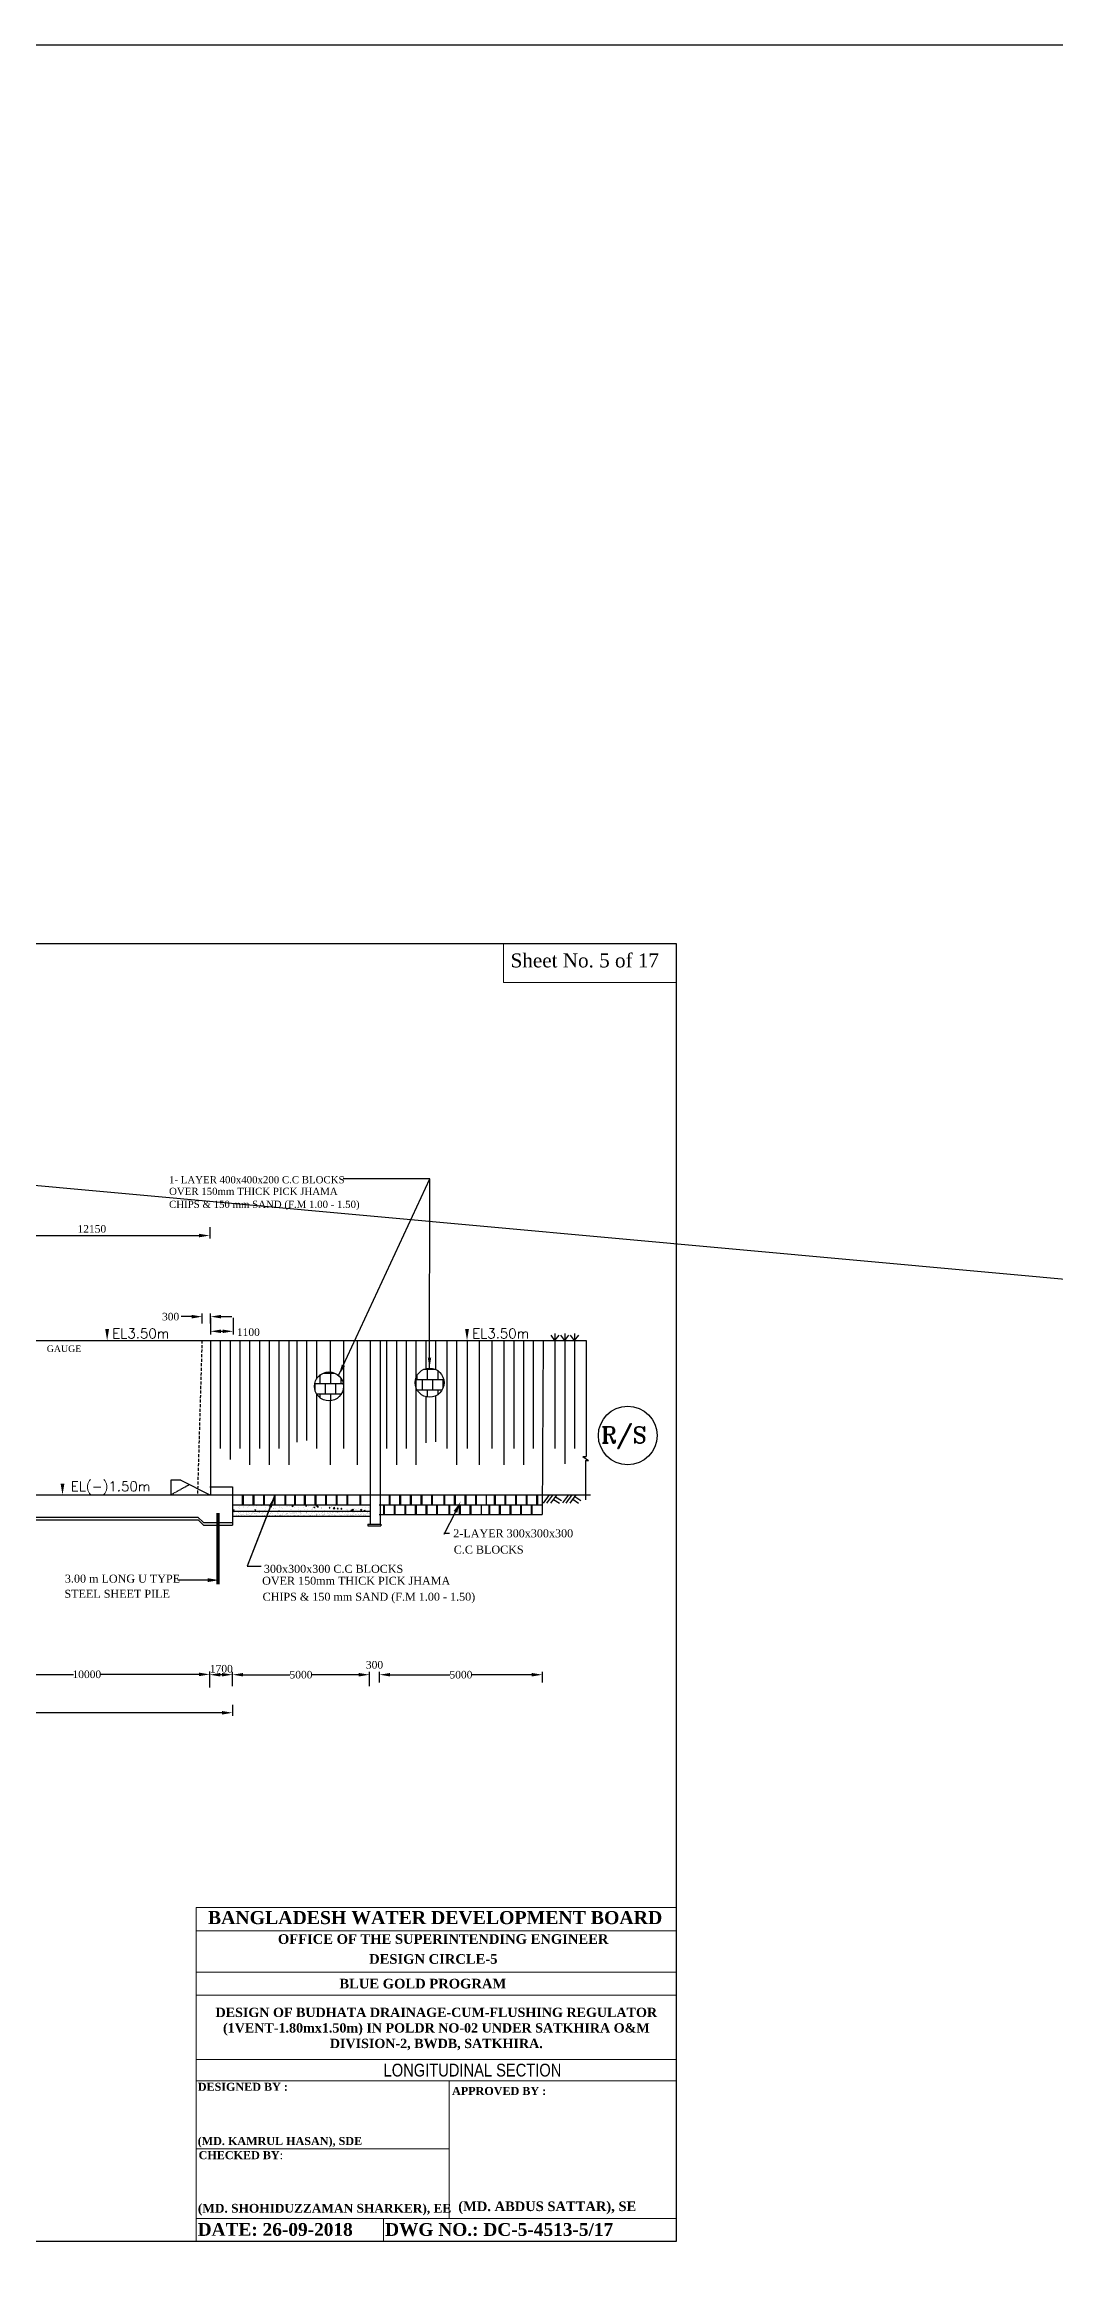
# Model space of a CAD drawing. Extents: x -298162 to 1078160, y -513173 to -216568.
# Drawn here: x 113927 to 147216, y -290263 to -216568 of the extents above; entities that cross this region are included whole.
import ezdxf

# ---------------------------------------------------------------- set-up
doc = ezdxf.new("R2010")
doc.units = 0
doc.header["$MEASUREMENT"] = 0
doc.linetypes.add('ACAD_ISO02W100', pattern=[15, 12, -3])
doc.linetypes.add('DASHED', pattern=[0.75, 0.5, -0.25])
doc.layers.get('0').update_dxf_attribs({"linetype": 'CONTINUOUS'})
doc.layers.get('DEFPOINTS').update_dxf_attribs({"linetype": 'CONTINUOUS'})
for name, color, linetype in [('BLOCK', 6, 'CONTINUOUS'), ('LINE', 7, 'CONTINUOUS'), ('SLOPECON', 12, 'CONTINUOUS'), ('SLOPEEARTH', 3, 'CONTINUOUS'), ('TEXT', 10, 'CONTINUOUS')]:
    doc.layers.add(name, color=color, linetype=linetype)
doc.layers.add('doted', color=172, linetype='ACAD_ISO02W100', lineweight=30)
doc.styles.add('ARIAL NARROW', font='ARIALN.TTF')
doc.styles.add('BIG', font='ROMANT.SHX')
doc.styles.get("Standard").update_dxf_attribs({"font": 'times.ttf', "height": 250})
doc.dimstyles.new('3', dxfattribs={"dimtxt": 225, "dimasz": 350, "dimexe": 100, "dimexo": 25, "dimgap": 9, "dimtad": 0, "dimdec": 0, "dimzin": 0, "dimdsep": 46, "dimtxsty": 'Standard', "dimcen": 0, "dimclrt": 256, "dimadec": 0, "dimazin": 0, "dimtfac": 1, "dimtdec": 0, "dimtofl": 0, "dimtmove": 2, "dimatfit": 3, "dimfxl": 1, "dimtolj": 1, "dimtzin": 0, "dimarcsym": 0})

# ---------------------------------------------------------------- blocks, each defined once
blk = doc.blocks.new('*D78')
at = {"layer": 'DEFPOINTS', "color": 0, "lineweight": -2}
for p in [(124635, -270324), (124968, -270324), (124968, -270324)]:
    blk.add_point(p, dxfattribs=at)
at = {"layer": 'LINE', "color": 0, "lineweight": -2}
for p, q in [((124285, -270324), (123935, -270324)), ((124635, -270299), (124635, -270224)), ((124968, -270299), (124968, -270224)), ((125318, -270324), (125668, -270324))]:
    blk.add_line(p, q, dxfattribs=at)
for points in [[(124285, -270266), (124285, -270382), (124635, -270324)], [(125318, -270266), (125318, -270382), (124968, -270324)]]:
    blk.add_solid(points, dxfattribs=at)
at = {"layer": 'LINE', "insert": (124802, -269999), "char_height": 250, "attachment_point": 5}
blk.add_mtext('\\A1;300', dxfattribs=at)
blk = doc.blocks.new('*D79')
at = {"layer": 'DEFPOINTS', "color": 0, "lineweight": -2}
for p in [(124635, -270324), (120121, -270722), (124635, -270722)]:
    blk.add_point(p, dxfattribs=at)
at = {"layer": 'LINE', "color": 0, "lineweight": -2}
for p, q in [((120121, -270697), (120121, -270224)), ((120471, -270324), (122015, -270324)), ((124285, -270324), (122741, -270324)), ((124635, -270697), (124635, -270224))]:
    blk.add_line(p, q, dxfattribs=at)
for points in [[(120471, -270266), (120471, -270382), (120121, -270324)], [(124285, -270266), (124285, -270382), (124635, -270324)]]:
    blk.add_solid(points, dxfattribs=at)
at = {"layer": 'LINE', "insert": (122378, -270324), "char_height": 250, "attachment_point": 5}
blk.add_mtext('\\A1;5000', dxfattribs=at)
blk = doc.blocks.new('*X15')
at = {"color": 0}
for p, q in [((19840, 640), (19840, 912)), ((19924, 960), (20274, 960)), ((20000, 960), (20000, 985)), ((20160, 640), (20160, 960)), ((20480, 640), (20480, 781)), ((19664, 640), (20535, 640)), ((19680, 403), (19680, 640)), ((19720, 320), (20479, 320)), ((19840, 190), (19840, 320)), ((20000, 320), (20000, 640)), ((20160, 111), (20160, 320)), ((20320, 320), (20320, 640))]:
    blk.add_line(p, q, dxfattribs=at)
blk = doc.blocks.new('*D80')
at = {"layer": 'DEFPOINTS', "color": 0, "lineweight": -2}
for p in [(111185, -255587), (119368, -255538), (119368, -255841)]:
    blk.add_point(p, dxfattribs=at)
at = {"layer": 'LINE', "color": 0, "lineweight": -2}
for p, q in [((111185, -255612), (111185, -255941)), ((119368, -255563), (119368, -255941)), ((111535, -255841), (119018, -255841))]:
    blk.add_line(p, q, dxfattribs=at)
for points in [[(111535, -255782), (111535, -255899), (111185, -255841)], [(119018, -255782), (119018, -255899), (119368, -255841)]]:
    blk.add_solid(points, dxfattribs=at)
at = {"layer": 'LINE', "insert": (115482, -255623), "char_height": 250, "attachment_point": 5}
blk.add_mtext('\\A1;12150', dxfattribs=at)
blk = doc.blocks.new('*D86')
at = {"layer": 'DEFPOINTS', "color": 0, "lineweight": -2}
for p in [(119393, -258515), (119124, -258769), (119393, -258769)]:
    blk.add_point(p, dxfattribs=at)
at = {"layer": 'LINE', "color": 0, "lineweight": -2}
for p, q in [((118774, -258515), (118424, -258515)), ((119124, -258744), (119124, -258415)), ((119393, -258744), (119393, -258415)), ((119743, -258515), (120093, -258515))]:
    blk.add_line(p, q, dxfattribs=at)
for points in [[(118774, -258457), (118774, -258574), (119124, -258515)], [(119743, -258457), (119743, -258574), (119393, -258515)]]:
    blk.add_solid(points, dxfattribs=at)
at = {"layer": 'LINE', "insert": (118079, -258516), "char_height": 250, "attachment_point": 5}
blk.add_mtext('\\A1;300', dxfattribs=at)
blk = doc.blocks.new('*D89')
at = {"layer": 'DEFPOINTS', "color": 0, "lineweight": -2}
for p in [(130336, -270324), (124968, -270609), (130336, -270609)]:
    blk.add_point(p, dxfattribs=at)
at = {"layer": 'LINE', "color": 0, "lineweight": -2}
for p, q in [((124968, -270584), (124968, -270224)), ((125318, -270324), (127289, -270324)), ((129986, -270324), (128015, -270324)), ((130336, -270584), (130336, -270224))]:
    blk.add_line(p, q, dxfattribs=at)
for points in [[(125318, -270266), (125318, -270382), (124968, -270324)], [(129986, -270266), (129986, -270382), (130336, -270324)]]:
    blk.add_solid(points, dxfattribs=at)
at = {"layer": 'LINE', "insert": (127652, -270324), "char_height": 250, "attachment_point": 5}
blk.add_mtext('\\A1;5000', dxfattribs=at)
blk = doc.blocks.new('*D91')
at = {"layer": 'DEFPOINTS', "color": 0, "lineweight": -2}
for p in [(119368, -270313), (111265, -270775), (119368, -270775)]:
    blk.add_point(p, dxfattribs=at)
at = {"layer": 'LINE', "color": 0, "lineweight": -2}
for p, q in [((111265, -270750), (111265, -270213)), ((111615, -270313), (114874, -270313)), ((119018, -270313), (115759, -270313)), ((119368, -270750), (119368, -270213))]:
    blk.add_line(p, q, dxfattribs=at)
for points in [[(111615, -270255), (111615, -270371), (111265, -270313)], [(119018, -270255), (119018, -270371), (119368, -270313)]]:
    blk.add_solid(points, dxfattribs=at)
at = {"layer": 'LINE', "insert": (115317, -270313), "char_height": 250, "attachment_point": 5}
blk.add_mtext('\\A1;10000', dxfattribs=at)
blk = doc.blocks.new('*D95')
at = {"layer": 'DEFPOINTS', "color": 0, "lineweight": -2}
for p in [(119393, -258526), (120145, -258526), (120145, -258999)]:
    blk.add_point(p, dxfattribs=at)
at = {"layer": 'LINE', "color": 0, "lineweight": -2}
for p, q in [((119393, -258551), (119393, -259099)), ((120145, -258551), (120145, -259099)), ((119743, -258999), (119795, -258999))]:
    blk.add_line(p, q, dxfattribs=at)
for points in [[(119743, -258941), (119743, -259057), (119393, -258999)], [(119795, -258941), (119795, -259057), (120145, -258999)]]:
    blk.add_solid(points, dxfattribs=at)
at = {"layer": 'LINE', "insert": (120643, -259027), "char_height": 250, "attachment_point": 5}
blk.add_mtext('\\A1;1100', dxfattribs=at)
blk = doc.blocks.new('*X12')
at = {"color": 0}
for p, q in [((19840, 640), (19840, 912)), ((19924, 960), (20274, 960)), ((20000, 960), (20000, 985)), ((20160, 640), (20160, 960)), ((20480, 640), (20480, 781)), ((19664, 640), (20535, 640)), ((19680, 403), (19680, 640)), ((19720, 320), (20479, 320)), ((19840, 190), (19840, 320)), ((20000, 320), (20000, 640)), ((20160, 111), (20160, 320)), ((20320, 320), (20320, 640))]:
    blk.add_line(p, q, dxfattribs=at)
blk = doc.blocks.new('A$C546D0F5F')
at = {"layer": 'LINE'}
for s, p in [('1- LAYER 400x400x200 C.C BLOCKS', (0, 0)), ('OVER 150mm THICK PICK JHAMA', (0, -275)), ('CHIPS & 150 mm SAND (F.M 1.00 - 1.50)', (0, -583))]:
    blk.add_text(s, height=170, dxfattribs=at).set_placement(p)
blk = doc.blocks.new('*D98')
at = {"layer": 'DEFPOINTS', "color": 0, "lineweight": -2}
for p in [(90225, -271299), (120121, -271292), (120121, -271579)]:
    blk.add_point(p, dxfattribs=at)
at = {"layer": 'LINE', "color": 0, "lineweight": -2}
for p, q in [((90225, -271324), (90225, -271679)), ((90575, -271579), (104716, -271579)), ((119771, -271579), (105629, -271579)), ((120121, -271317), (120121, -271679))]:
    blk.add_line(p, q, dxfattribs=at)
for points in [[(90575, -271521), (90575, -271638), (90225, -271579)], [(119771, -271521), (119771, -271638), (120121, -271579)]]:
    blk.add_solid(points, dxfattribs=at)
at = {"layer": 'LINE', "insert": (105173, -271579), "char_height": 250, "attachment_point": 5}
blk.add_mtext('\\A1;35850', dxfattribs=at)
blk = doc.blocks.new('*D225')
at = {"layer": 'DEFPOINTS', "color": 0, "lineweight": -2}
for p in [(119368, -270324), (119368, -270523), (120121, -270523)]:
    blk.add_point(p, dxfattribs=at)
at = {"layer": 'LINE', "color": 0, "lineweight": -2}
for p, q in [((119368, -270498), (119368, -270224)), ((119771, -270324), (119718, -270324)), ((120121, -270498), (120121, -270224))]:
    blk.add_line(p, q, dxfattribs=at)
for points in [[(119718, -270266), (119718, -270382), (119368, -270324)], [(119771, -270266), (119771, -270382), (120121, -270324)]]:
    blk.add_solid(points, dxfattribs=at)
at = {"layer": 'LINE', "insert": (119752, -270128), "char_height": 250, "attachment_point": 5}
blk.add_mtext('\\A1;1700', dxfattribs=at)

msp = doc.modelspace()

# ---------------------------------------------------------------- linework, layer by layer
at = {"color": 0}
for p, q in [((119392.783, -259302.549), (119392.783, -264394.558)), ((124661.508, -259302.549), (124661.508, -265362.283)), ((124984.083, -259302.549), (124984.083, -265362.283)), ((130360.333, -259302.549), (130335.588, -265037.208)), ((111265.08, -264394.558), (120120.713, -264394.558)), ((119368.038, -264125.745), (120120.713, -264125.745)), ((120120.713, -264125.745), (120120.713, -264394.558)), ((120120.713, -264394.558), (120120.713, -265389.164)), ((118979.815, -265127.284), (119161.052, -265308.52)), ((118989.502, -265217.614), (119161.052, -265389.164)), ((120125.583, -264919.258), (120167.458, -264875.615)), ((120125.583, -264919.258), (120173.398, -264926.673)), ((120137.66, -265044.075), (120137.66, -265044.075)), ((120144.939, -265080.867), (120144.939, -265080.867)), ((120145.558, -265092.333), (120145.558, -265092.333)), ((120149.551, -265054.972), (120149.551, -265054.972)), ((120153.512, -264971.353), (120153.512, -264971.353)), ((120173.397, -264926.686), (120167.457, -264875.627)), ((120180.56, -264879.193), (120180.56, -264879.193)), ((120190.776, -264981.709), (120190.776, -264981.709)), ((120233.188, -265080.796), (120233.188, -265080.796)), ((120240.749, -265031.841), (120240.749, -265031.841)), ((120266.768, -265076.375), (120266.768, -265076.375)), ((120318.548, -264972.144), (120318.548, -264972.144)), ((120318.643, -265063.169), (120318.643, -265063.169)), ((120319.218, -265069.47), (120319.218, -265069.47)), ((120331.6, -264987.452), (120331.6, -264987.452)), ((120333.992, -264795.167), (120333.992, -264795.167)), ((120336.202, -264788.669), (120336.202, -264788.669)), ((120343.491, -264998.348), (120343.491, -264998.348)), ((120345.848, -265080.501), (120345.848, -265080.501)), ((120359.068, -264830.43), (120359.068, -264830.43)), ((120367.855, -264932.183), (120370.926, -264928.523)), ((120371.598, -264932.183), (120370.925, -264928.538)), ((120391.685, -264981.344), (120391.685, -264981.344)), ((120399.619, -265049.78), (120399.619, -265049.78)), ((120406.848, -265057.933), (120406.848, -265057.933)), ((120409.623, -265029.687), (120409.623, -265029.687)), ((120440.428, -265053.512), (120440.428, -265053.512)), ((120468.581, -264777.448), (120468.581, -264777.448)), ((120492.796, -264965.867), (120492.796, -264965.867)), ((120492.878, -265046.607), (120492.878, -265046.607)), ((120494.095, -264825.374), (120494.095, -264825.374)), ((120496.86, -265090.176), (120496.86, -265090.176)), ((120509.841, -264728.579), (120509.841, -264728.579)), ((120519.551, -265062.804), (120519.551, -265062.804)), ((120537.432, -264941.725), (120537.432, -264941.725)), ((120546.757, -265080.136), (120546.757, -265080.136)), ((120574.658, -265030.479), (120574.658, -265030.479)), ((120580.507, -265035.07), (120580.507, -265035.07)), ((120592.593, -264980.979), (120592.593, -264980.979)), ((120593.559, -264993.156), (120593.559, -264993.156)), ((120614.088, -265030.649), (120614.088, -265030.649)), ((120623.199, -264800.795), (120623.199, -264800.795)), ((120635.105, -264792.576), (120635.105, -264792.576)), ((120657.772, -265051.997), (120657.772, -265051.997)), ((120661.67, -264963.712), (120661.67, -264963.712)), ((120665.734, -265088.022), (120665.734, -265088.022)), ((120666.538, -265023.744), (120666.538, -265023.744)), ((120669.664, -265062.893), (120669.664, -265062.893)), ((120672.196, -264750.642), (120672.196, -264750.642)), ((120720.46, -265062.439), (120720.46, -265062.439)), ((120747.666, -265079.771), (120747.666, -265079.771)), ((120748.906, -265024.201), (120748.906, -265024.201)), ((120754.167, -265012.208), (120754.167, -265012.208)), ((120787.499, -264936.533), (120787.499, -264936.533)), ((120787.748, -265007.787), (120787.748, -265007.787)), ((120793.502, -264980.614), (120793.502, -264980.614)), ((120796.838, -264740.705), (120796.838, -264740.705)), ((120807.631, -264771.555), (120807.631, -264771.555)), ((120826.705, -264964.504), (120826.705, -264964.504)), ((120830.769, -265088.813), (120830.769, -265088.813)), ((120840.197, -265000.882), (120840.197, -265000.882)), ((120851.713, -264995.374), (120851.713, -264995.374)), ((120854.546, -264884.536), (120892.19, -264870.086)), ((120854.546, -264884.536), (120881.289, -264902.574)), ((120863.604, -265006.27), (120863.604, -265006.27)), ((120870.301, -264917.986), (120870.301, -264917.986)), ((120881.288, -264902.589), (120892.189, -264870.101)), ((120906.663, -264758.158), (120906.663, -264758.158)), ((120910.195, -264812.921), (120910.195, -264812.921)), ((120917.78, -265022.047), (120917.78, -265022.047)), ((120919.731, -265057.701), (120919.731, -265057.701)), ((120921.369, -265062.074), (120921.369, -265062.074)), ((120927.827, -264989.345), (120927.827, -264989.345)), ((120948.575, -265079.406), (120948.575, -265079.406)), ((120961.407, -264984.924), (120961.407, -264984.924)), ((120994.411, -264980.249), (120994.411, -264980.249)), ((121000.953, -264958.226), (121000.953, -264958.226)), ((121004.89, -264900.267), (121004.89, -264900.267)), ((121005.017, -265082.535), (121005.017, -265082.535)), ((121013.857, -264978.019), (121013.857, -264978.019)), ((121045.653, -264938.751), (121045.653, -264938.751)), ((121057.544, -264949.647), (121057.544, -264949.647)), ((121082.815, -265022.838), (121082.815, -265022.838)), ((121083.834, -264752.831), (121083.834, -264752.831)), ((121101.486, -264966.482), (121101.486, -264966.482)), ((121113.671, -265001.078), (121113.671, -265001.078)), ((121121.166, -264717.737), (121121.166, -264717.737)), ((121122.278, -265061.709), (121122.278, -265061.709)), ((121135.067, -264962.061), (121135.067, -264962.061)), ((121149.484, -265079.041), (121149.484, -265079.041)), ((121169.827, -264956.072), (121169.827, -264956.072)), ((121173.891, -265080.381), (121173.891, -265080.381)), ((121177.885, -265059.919), (121177.885, -265059.919)), ((121179.361, -264896.821), (121179.361, -264896.821)), ((121185.898, -264717.849), (121185.898, -264717.849)), ((121187.517, -264955.156), (121187.517, -264955.156)), ((121189.776, -265070.815), (121189.776, -265070.815)), ((121195.32, -264979.884), (121195.32, -264979.884)), ((121197.191, -264825.047), (121197.191, -264825.047)), ((121208.506, -264873.461), (121208.506, -264873.461)), ((121257.063, -265016.561), (121257.063, -265016.561)), ((121275.146, -264943.619), (121275.146, -264943.619)), ((121307.612, -264944.455), (121307.612, -264944.455)), ((121308.727, -264939.198), (121308.727, -264939.198)), ((121315.162, -264717.133), (121333.013, -264729.173)), ((121323.187, -265061.344), (121323.187, -265061.344)), ((121333.013, -264729.189), (121337.058, -264717.133)), ((121334.862, -264956.864), (121334.862, -264956.864)), ((121338.926, -265081.173), (121338.926, -265081.173)), ((121350.393, -265078.676), (121350.393, -265078.676)), ((121361.176, -264932.293), (121361.176, -264932.293)), ((121370.83, -264764.957), (121370.83, -264764.957)), ((121371.825, -265003.296), (121371.825, -265003.296)), ((121383.716, -265014.192), (121383.716, -265014.192)), ((121396.229, -264979.519), (121396.229, -264979.519)), ((121420.659, -265091.501), (121420.659, -265091.501)), ((121425.937, -265014.407), (121425.937, -265014.407)), ((121439.844, -265065.623), (121439.844, -265065.623)), ((121455.397, -264858.966), (121455.397, -264858.966)), ((121484.187, -264837.173), (121484.187, -264837.173)), ((121508.288, -265079.965), (121508.288, -265079.965)), ((121509.11, -264950.586), (121509.11, -264950.586)), ((121513.174, -265074.895), (121513.174, -265074.895)), ((121524.096, -265060.979), (121524.096, -265060.979)), ((121541.869, -265075.544), (121541.869, -265075.544)), ((121548.043, -264828.76), (121548.043, -264828.76)), ((121551.301, -265078.311), (121551.301, -265078.311)), ((121565.765, -264946.672), (121565.765, -264946.672)), ((121577.657, -264957.569), (121577.657, -264957.569)), ((121590.973, -265015.198), (121590.973, -265015.198)), ((121594.319, -265068.639), (121594.319, -265068.639)), ((121597.138, -264979.154), (121597.138, -264979.154)), ((121627.183, -264927.593), (121664.826, -264913.143)), ((121627.183, -264927.593), (121633.987, -264932.183)), ((121633.784, -265009), (121633.784, -265009)), ((121657.827, -264777.083), (121657.827, -264777.083)), ((121658.443, -264932.183), (121664.826, -264913.159)), ((121677.984, -264948.432), (121677.984, -264948.432)), ((121681.948, -265057.102), (121681.948, -265057.102)), ((121682.048, -265072.741), (121682.048, -265072.741)), ((121682.632, -264811.041), (121682.632, -264811.041)), ((121697.997, -265067.841), (121697.997, -265067.841)), ((121709.889, -265078.737), (121709.889, -265078.737)), ((121715.529, -265052.681), (121715.529, -265052.681)), ((121725.005, -265060.614), (121725.005, -265060.614)), ((121726.04, -264930.88), (121726.04, -264930.88)), ((121726.955, -264824.548), (121726.955, -264824.548)), ((121752.21, -265077.946), (121752.21, -265077.946)), ((121765.221, -265008.92), (121765.221, -265008.92)), ((121767.979, -265045.776), (121767.979, -265045.776)), ((121771.184, -264849.299), (121771.184, -264849.299)), ((121798.047, -264978.789), (121798.047, -264978.789)), ((121827.724, -264952.377), (121827.724, -264952.377)), ((121843.019, -264949.223), (121843.019, -264949.223)), ((121847.083, -265073.532), (121847.083, -265073.532)), ((121855.608, -265034.239), (121855.608, -265034.239)), ((121886.248, -264784.234), (121886.248, -264784.234)), ((121889.189, -265029.818), (121889.189, -265029.818)), ((121891.937, -265011.217), (121891.937, -265011.217)), ((121903.829, -265022.114), (121903.829, -265022.114)), ((121925.913, -265060.249), (121925.913, -265060.249)), ((121934.095, -265006.766), (121934.095, -265006.766)), ((121941.638, -265022.913), (121941.638, -265022.913)), ((121944.823, -264789.209), (121944.823, -264789.209)), ((121953.119, -265077.581), (121953.119, -265077.581)), ((121959.956, -265073.545), (121959.956, -265073.545)), ((121998.956, -264978.424), (121998.956, -264978.424)), ((122006.19, -264784.239), (122006.19, -264784.239)), ((122017.267, -264942.946), (122017.267, -264942.946)), ((122021.331, -265067.255), (122021.331, -265067.255)), ((122029.268, -265011.377), (122029.268, -265011.377)), ((122039.576, -264877.061), (122039.576, -264877.061)), ((122058.18, -264861.425), (122058.18, -264861.425)), ((122062.848, -265006.956), (122062.848, -265006.956)), ((122078.907, -264754.192), (122116.551, -264739.742)), ((122078.907, -264754.192), (122105.65, -264772.23)), ((122085.878, -264954.594), (122085.878, -264954.594)), ((122097.769, -264965.491), (122097.769, -264965.491)), ((122099.13, -265007.558), (122099.13, -265007.558)), ((122105.649, -264772.247), (122116.55, -264739.759)), ((122115.298, -265000.05), (122115.298, -265000.05)), ((122126.822, -265059.884), (122126.822, -265059.884)), ((122144.734, -264723.699), (122150.244, -264717.133)), ((122144.734, -264723.699), (122176.868, -264726.511)), ((122146.102, -264978.058), (122146.102, -264978.058)), ((122149.165, -264988.514), (122149.165, -264988.514)), ((122153.896, -265016.922), (122153.896, -265016.922)), ((122154.028, -265077.216), (122154.028, -265077.216)), ((122164.347, -265075.762), (122164.347, -265075.762)), ((122172.022, -264739.534), (122172.022, -264739.534)), ((122176.868, -264726.527), (122175.135, -264717.133)), ((122176.239, -265086.659), (122176.239, -265086.659)), ((122178.057, -264801.335), (122178.057, -264801.335)), ((122182.745, -264984.093), (122182.745, -264984.093)), ((122186.141, -264940.792), (122186.141, -264940.792)), ((122190.205, -265065.101), (122190.205, -265065.101)), ((122219.615, -265001.28), (122219.615, -265001.28)), ((122221.927, -264925.357), (122221.927, -264925.357)), ((122228.464, -264746.385), (122228.464, -264746.385)), ((122235.195, -264977.188), (122235.195, -264977.188)), ((122273.969, -265059.519), (122273.969, -265059.519)), ((122291.414, -264873.552), (122291.414, -264873.552)), ((122294.074, -264960.298), (122294.074, -264960.298)), ((122297.414, -264941.583), (122297.414, -264941.583)), ((122299.349, -264823.242), (122299.349, -264823.242)), ((122301.174, -265076.85), (122301.174, -265076.85)), ((122301.478, -265065.892), (122301.478, -265065.892)), ((122306.611, -264721.815), (122306.611, -264721.815)), ((122322.825, -264965.651), (122322.825, -264965.651)), ((122347.011, -264977.693), (122347.011, -264977.693)), ((122356.405, -264961.23), (122356.405, -264961.23)), ((122358.287, -265019.139), (122358.287, -265019.139)), ((122368.794, -264907.054), (122368.794, -264907.054)), ((122370.179, -265030.036), (122370.179, -265030.036)), ((122388.489, -264999.126), (122388.489, -264999.126)), ((122408.855, -264954.325), (122408.855, -264954.325)), ((122426.306, -265081.467), (122426.306, -265081.467)), ((122465.053, -264813.461), (122465.053, -264813.461)), ((122471.662, -264935.305), (122471.662, -264935.305)), ((122474.878, -265059.153), (122474.878, -265059.153)), ((122475.726, -265059.614), (122475.726, -265059.614)), ((122493.485, -264890.939), (122493.485, -264890.939)), ((122496.484, -264942.788), (122496.484, -264942.788)), ((122502.083, -265076.485), (122502.083, -265076.485)), ((122530.065, -264938.367), (122530.065, -264938.367)), ((122530.351, -264757.436), (122556.269, -264726.548)), ((122530.351, -264757.436), (122562.485, -264760.248)), ((122547.92, -264977.328), (122547.92, -264977.328)), ((122552.228, -264962.516), (122552.228, -264962.516)), ((122553.524, -264999.917), (122553.524, -264999.917)), ((122562.485, -264760.265), (122556.269, -264726.565)), ((122564.119, -264973.412), (122564.119, -264973.412)), ((122578.41, -264885.678), (122578.41, -264885.678)), ((122612.884, -264769.423), (122612.884, -264769.423)), ((122620.246, -265024.843), (122620.246, -265024.843)), ((122640.536, -264933.151), (122640.536, -264933.151)), ((122641.997, -265090.67), (122641.997, -265090.67)), ((122644.6, -265057.46), (122644.6, -265057.46)), ((122675.786, -265058.788), (122675.786, -265058.788)), ((122684.46, -265083.684), (122684.46, -265083.684)), ((122702.992, -265076.12), (122702.992, -265076.12)), ((122708.332, -264862.353), (122708.332, -264862.353)), ((122727.772, -264993.64), (122727.772, -264993.64)), ((122729.627, -265079.134), (122729.627, -265079.134)), ((122741.707, -264887.468), (122741.707, -264887.468)), ((122748.828, -264976.963), (122748.828, -264976.963)), ((122752.049, -264825.587), (122752.049, -264825.587)), ((122763.207, -265074.713), (122763.207, -265074.713)), ((122772.72, -264850.629), (122772.72, -264850.629)), ((122797.781, -264797.249), (122835.425, -264782.799)), ((122797.781, -264797.249), (122824.524, -264815.287)), ((122805.571, -264933.943), (122805.571, -264933.943)), ((122809.635, -265058.252), (122809.635, -265058.252)), ((122814.187, -264968.22), (122814.187, -264968.22)), ((122815.657, -265067.808), (122815.657, -265067.808)), ((122824.524, -264815.305), (122835.425, -264782.816)), ((122842.92, -264844.634), (122842.92, -264844.634)), ((122865.406, -264897.804), (122865.406, -264897.804)), ((122869.42, -264751.496), (122902.392, -264717.133)), ((122869.42, -264751.496), (122917.235, -264758.911)), ((122876.695, -265058.423), (122876.695, -265058.423)), ((122878.4, -265027.061), (122878.4, -265027.061)), ((122890.291, -265037.957), (122890.291, -265037.957)), ((122896.646, -264991.486), (122896.646, -264991.486)), ((122903.286, -265056.271), (122903.286, -265056.271)), ((122903.901, -265075.755), (122903.901, -265075.755)), ((122917.234, -264758.926), (122912.372, -264717.133)), ((122915.968, -264791.173), (122941.886, -264760.285)), ((122915.968, -264791.173), (122948.102, -264793.985)), ((122936.867, -265051.85), (122936.867, -265051.85)), ((122948.102, -264794.002), (122941.886, -264760.302)), ((122946.418, -265089.388), (122946.418, -265089.388)), ((122949.737, -264976.598), (122949.737, -264976.598)), ((122983.883, -265051.974), (122983.883, -265051.974)), ((122989.317, -265044.945), (122989.317, -265044.945)), ((123039.046, -264837.713), (123039.046, -264837.713)), ((123046.536, -264817.827), (123046.536, -264817.827)), ((123048.756, -264812.775), (123048.756, -264812.775)), ((123055.243, -264833.649), (123055.243, -264833.649)), ((123061.682, -264992.277), (123061.682, -264992.277)), ((123072.34, -264970.438), (123072.34, -264970.438)), ((123076.946, -265033.408), (123076.946, -265033.408)), ((123077.604, -265058.058), (123077.604, -265058.058)), ((123084.232, -264981.334), (123084.232, -264981.334)), ((123104.81, -265075.39), (123104.81, -265075.39)), ((123110.527, -265028.987), (123110.527, -265028.987)), ((123140.359, -265032.765), (123140.359, -265032.765)), ((123150.646, -264976.233), (123150.646, -264976.233)), ((123152.403, -264909.93), (123152.403, -264909.93)), ((123152.757, -265049.82), (123152.757, -265049.82)), ((123162.976, -265022.082), (123162.976, -265022.082)), ((123204.572, -265091.606), (123204.572, -265091.606)), ((123235.93, -264985.999), (123235.93, -264985.999)), ((123250.606, -265010.545), (123250.606, -265010.545)), ((123278.513, -265057.693), (123278.513, -265057.693)), ((123284.186, -265006.124), (123284.186, -265006.124)), ((123301.585, -264824.911), (123327.503, -264794.022)), ((123301.585, -264824.911), (123333.719, -264827.722)), ((123305.719, -265075.025), (123305.719, -265075.025)), ((123317.792, -265050.611), (123317.792, -265050.611)), ((123320.314, -264778.357), (123320.314, -264778.357)), ((123326.042, -264849.839), (123326.042, -264849.839)), ((123333.719, -264827.74), (123327.503, -264794.04)), ((123334.299, -264976.142), (123334.299, -264976.142)), ((123336.636, -264999.219), (123336.636, -264999.219)), ((123351.555, -264975.868), (123351.555, -264975.868)), ((123368.778, -264779.83), (123368.778, -264779.83)), ((123386.073, -264773.126), (123386.073, -264773.126)), ((123398.512, -265034.983), (123398.512, -265034.983)), ((123404.804, -264983.845), (123404.804, -264983.845)), ((123410.404, -265045.879), (123410.404, -265045.879)), ((123424.265, -264987.683), (123424.265, -264987.683)), ((123439.399, -264922.056), (123439.399, -264922.056)), ((123443.196, -264840.483), (123485.07, -264796.84)), ((123443.196, -264840.483), (123491.01, -264847.899)), ((123457.846, -264983.262), (123457.846, -264983.262)), ((123479.422, -265057.328), (123479.422, -265057.328)), ((123491.01, -264847.913), (123485.07, -264796.855)), ((123492.04, -265044.334), (123492.04, -265044.334)), ((123506.628, -265074.66), (123506.628, -265074.66)), ((123510.296, -264976.357), (123510.296, -264976.357)), ((123520.662, -264755.407), (123520.662, -264755.407)), ((123552.464, -264975.503), (123552.464, -264975.503)), ((123569.839, -264984.637), (123569.839, -264984.637)), ((123570.418, -264840.306), (123608.062, -264825.856)), ((123570.418, -264840.306), (123597.161, -264858.345)), ((123592.453, -264978.359), (123592.453, -264978.359)), ((123593.012, -264917.02), (123593.012, -264917.02)), ((123597.16, -264858.362), (123608.061, -264825.874)), ((123597.925, -264964.82), (123597.925, -264964.82)), ((123599.55, -264738.048), (123599.55, -264738.048)), ((123604.344, -264989.256), (123604.344, -264989.256)), ((123613.038, -264861.965), (123613.038, -264861.965)), ((123631.506, -264960.399), (123631.506, -264960.399)), ((123660.471, -265040.687), (123660.471, -265040.687)), ((123660.914, -265042.18), (123660.914, -265042.18)), ((123680.331, -265056.963), (123680.331, -265056.963)), ((123682.313, -264726.011), (123682.313, -264726.011)), ((123683.956, -264953.494), (123683.956, -264953.494)), ((123687.202, -264858.648), (123713.12, -264827.759)), ((123687.202, -264858.648), (123719.336, -264861.459)), ((123707.536, -265074.295), (123707.536, -265074.295)), ((123719.336, -264861.477), (123713.12, -264827.777)), ((123724.278, -264728.601), (123724.278, -264728.601)), ((123744.087, -264978.359), (123744.087, -264978.359)), ((123753.373, -264975.138), (123753.373, -264975.138)), ((123771.585, -264941.957), (123771.585, -264941.957)), ((123798.284, -264932.633), (123798.284, -264932.633)), ((123805.166, -264937.536), (123805.166, -264937.536)), ((123825.949, -265042.971), (123825.949, -265042.971)), ((123854.411, -264984.064), (123854.411, -264984.064)), ((123869.049, -264879.165), (123869.049, -264879.165)), ((123881.24, -265056.598), (123881.24, -265056.598)), ((123887.638, -264914.156), (123887.638, -264914.156)), ((123900.034, -264874.091), (123900.034, -264874.091)), ((123908.445, -265073.93), (123908.445, -265073.93)), ((123912.961, -264976.205), (123912.961, -264976.205)), ((123917.098, -265089.839), (123917.098, -265089.839)), ((123918.625, -265042.904), (123918.625, -265042.904)), ((123922.383, -264895.945), (123922.383, -264895.945)), ((123930.516, -265053.801), (123930.516, -265053.801)), ((123954.282, -264974.773), (123954.282, -264974.773)), ((124000.197, -265036.693), (124000.197, -265036.693)), ((124004.727, -265078.302), (124004.727, -265078.302)), ((124016.971, -264929.47), (124058.846, -264885.828)), ((124016.971, -264929.47), (124034.461, -264932.183)), ((124038.308, -265073.882), (124038.308, -265073.882)), ((124056.972, -264878.226), (124056.972, -264878.226)), ((124064.236, -264932.183), (124058.845, -264885.842)), ((124072.819, -264892.385), (124098.737, -264861.496)), ((124072.819, -264892.385), (124104.954, -264895.196)), ((124077.996, -264976.997), (124077.996, -264976.997)), ((124082.148, -265056.233), (124082.148, -265056.233)), ((124090.758, -265066.976), (124090.758, -265066.976)), ((124104.953, -264895.214), (124098.737, -264861.515)), ((124109.354, -265073.565), (124109.354, -265073.565)), ((124112.565, -264986.281), (124112.565, -264986.281)), ((124124.456, -264997.178), (124124.456, -264997.178)), ((124140.607, -264844.747), (124140.607, -264844.747)), ((124155.191, -264974.407), (124155.191, -264974.407)), ((124169.071, -265034.539), (124169.071, -265034.539)), ((124178.387, -265055.44), (124178.387, -265055.44)), ((124180.584, -265048.609), (124180.584, -265048.609)), ((124187.031, -264886.218), (124187.031, -264886.218)), ((124201.173, -264860.337), (124201.173, -264860.337)), ((124211.968, -265051.019), (124211.968, -265051.019)), ((124252.244, -264970.719), (124252.244, -264970.719)), ((124260.587, -264851.42), (124260.587, -264851.42)), ((124264.417, -265044.114), (124264.417, -265044.114)), ((124283.057, -265055.868), (124283.057, -265055.868)), ((124310.263, -265073.2), (124310.263, -265073.2)), ((124318.397, -264940.554), (124318.397, -264940.554)), ((124334.106, -265035.331), (124334.106, -265035.331)), ((124343.055, -264883.364), (124380.699, -264868.914)), ((124343.055, -264883.364), (124369.798, -264901.402)), ((124352.047, -265032.577), (124352.047, -265032.577)), ((124356.099, -264974.042), (124356.099, -264974.042)), ((124369.797, -264901.42), (124380.698, -264868.932)), ((124374.524, -264991.986), (124374.524, -264991.986)), ((124385.627, -265028.156), (124385.627, -265028.156)), ((124419.842, -264804.438), (124419.842, -264804.438)), ((124421.118, -264968.565), (124421.118, -264968.565)), ((124425.182, -265092.874), (124425.182, -265092.874)), ((124438.077, -265021.251), (124438.077, -265021.251)), ((124438.737, -265050.826), (124438.737, -265050.826)), ((124450.629, -265061.723), (124450.629, -265061.723)), ((124458.436, -264926.122), (124484.354, -264895.234)), ((124458.436, -264926.122), (124490.571, -264928.933)), ((124474.027, -264898.344), (124474.027, -264898.344)), ((124483.966, -265055.503), (124483.966, -265055.503)), ((124490.57, -264928.952), (124484.354, -264895.252)), ((124508.355, -265029.053), (124508.355, -265029.053)), ((124511.172, -265072.834), (124511.172, -265072.834)), ((124514.709, -264806.518), (124514.709, -264806.518)), ((124525.706, -265009.714), (124525.706, -265009.714)), ((124557.008, -264973.677), (124557.008, -264973.677)), ((124559.287, -265005.293), (124559.287, -265005.293)), ((124568.464, -264935.362), (124568.464, -264935.362)), ((124586.153, -264969.356), (124586.153, -264969.356)), ((124600.125, -264806.719), (124600.125, -264806.719)), ((124611.737, -264998.388), (124611.737, -264998.388)), ((124632.678, -264994.203), (124632.678, -264994.203)), ((124644.569, -265005.099), (124644.569, -265005.099)), ((119161.052, -265308.52), (120120.713, -265308.52)), ((119161.052, -265389.164), (120120.713, -265389.164)), ((124583, -265362.283), (124583, -265416.045)), ((124583, -265362.283), (125013.1, -265362.283)), ((124583, -265416.045), (125013.1, -265416.045)), ((125013.1, -265362.283), (125013.1, -265416.045))]:
    msp.add_line(p, q, dxfattribs=at)
at = {"color": 0, "linetype": 'DASHED'}
msp.add_line((118090.434, -264386.91), (118698.694, -264050.09), dxfattribs=at)
at = {"color": 0, "lineweight": 13}
for p, q in [((118924.912, -278006.508), (134757.913, -278006.508)), ((118924.912, -278006.508), (118924.912, -289005.832)), ((118924.912, -278771.589), (134757.913, -278771.589)), ((118924.912, -280136.408), (134757.913, -280136.408)), ((118924.912, -280893.635), (134757.913, -280893.635)), ((118924.912, -283019.103), (134757.913, -283019.103)), ((118924.912, -283712.338), (134757.913, -283712.338)), ((127268.837, -288254.127), (127268.837, -283712.338)), ((127268.837, -288254.127), (127268.837, -284855.601)), ((127268.837, -288254.127), (127268.837, -284855.601)), ((127268.837, -288254.127), (127268.837, -284855.601)), ((118924.912, -285957.251), (127277.979, -285957.251)), ((118924.912, -288254.127), (134559.971, -288254.127)), ((120104.127, -288254.127), (134757.913, -288254.127)), ((120104.127, -288254.127), (134559.971, -288254.127)), ((120104.127, -288254.127), (134559.971, -288254.127)), ((125099.968, -288254.127), (125099.968, -289005.832)), ((118924.912, -289005.832), (134757.913, -289005.832))]:
    msp.add_line(p, q, dxfattribs=at)
at = {"color": 0, "const_width": 107.525}
msp.add_lwpolyline([(119644.915, -264985.945), (119644.915, -267338.313)], dxfattribs=at)
at = {"layer": 'BLOCK', "color": 0}
for p, q in [((120120.713, -264394.558), (130335.588, -264394.558)), ((120443.288, -264394.558), (120443.288, -264717.133)), ((120470.169, -264394.558), (120470.169, -264717.133)), ((120792.744, -264394.558), (120792.744, -264717.133)), ((120819.625, -264394.558), (120819.625, -264717.133)), ((121142.2, -264394.558), (121142.2, -264717.133)), ((121169.081, -264394.558), (121169.081, -264717.133)), ((121491.656, -264394.558), (121491.656, -264717.133)), ((121518.538, -264394.558), (121518.538, -264717.133)), ((121841.113, -264394.558), (121841.113, -264717.133)), ((121867.994, -264394.558), (121867.994, -264717.133)), ((122163.688, -264394.558), (122163.688, -264717.133)), ((122190.569, -264394.558), (122190.569, -264717.133)), ((122486.263, -264394.558), (122486.263, -264717.133)), ((122513.144, -264394.558), (122513.144, -264717.133)), ((122835.719, -264394.558), (122835.719, -264717.133)), ((122862.6, -264394.558), (122862.6, -264717.133)), ((123185.175, -264394.558), (123185.175, -264717.133)), ((123212.056, -264394.558), (123212.056, -264717.133)), ((123534.631, -264394.558), (123534.631, -264717.133)), ((123561.513, -264394.558), (123561.513, -264717.133)), ((123884.088, -264394.558), (123884.088, -264717.133)), ((123910.969, -264394.558), (123910.969, -264717.133)), ((124314.188, -264394.558), (124314.188, -264717.133)), ((124341.069, -264394.558), (124341.069, -264717.133)), ((125281.913, -264394.558), (125281.913, -264717.133)), ((125308.794, -264394.558), (125308.794, -264717.133)), ((125631.369, -264394.558), (125631.369, -264717.133)), ((125658.25, -264394.558), (125658.25, -264717.133)), ((125980.825, -264394.558), (125980.825, -264717.133)), ((126007.706, -264394.558), (126007.706, -264717.133)), ((126330.281, -264394.558), (126330.281, -264717.133)), ((126357.163, -264394.558), (126357.163, -264717.133)), ((126679.738, -264394.558), (126679.738, -264717.133)), ((126706.619, -264394.558), (126706.619, -264717.133)), ((127082.956, -264394.558), (127082.956, -264717.133)), ((127109.838, -264394.558), (127109.838, -264717.133)), ((127432.413, -264394.558), (127432.413, -264717.133)), ((127459.294, -264394.558), (127459.294, -264717.133)), ((127781.869, -264394.558), (127781.869, -264717.133)), ((127808.75, -264394.558), (127808.75, -264717.133)), ((128131.325, -264394.558), (128131.325, -264717.133)), ((128158.206, -264394.558), (128158.206, -264717.133)), ((128478.987, -264394.558), (128478.987, -264717.133)), ((128749.594, -264394.558), (128749.594, -264717.133)), ((128776.475, -264394.558), (128776.475, -264717.133)), ((129099.05, -264394.558), (129099.05, -264717.133)), ((129125.931, -264394.558), (129125.931, -264717.133)), ((129448.506, -264394.558), (129448.506, -264717.133)), ((129475.388, -264394.558), (129475.388, -264717.133)), ((129797.963, -264394.558), (129797.963, -264717.133)), ((129824.844, -264394.558), (129824.844, -264717.133)), ((130147.419, -264394.558), (130147.419, -264717.133)), ((130174.3, -264394.558), (130174.3, -264717.133)), ((120120.713, -264717.133), (124636.763, -264717.133)), ((120120.713, -264932.183), (124636.763, -264932.183)), ((120120.713, -265093.47), (124636.763, -265093.47)), ((124959.338, -264717.133), (130335.588, -264717.133)), ((124959.338, -265037.208), (130335.588, -265037.208)), ((125098.539, -264717.121), (125098.539, -265039.696)), ((125125.42, -264717.121), (125125.42, -265039.696)), ((125447.995, -264717.121), (125447.995, -265039.696)), ((125474.877, -264717.121), (125474.877, -265039.696)), ((125797.452, -264717.121), (125797.452, -265039.696)), ((125824.333, -264717.121), (125824.333, -265039.696)), ((126146.908, -264717.121), (126146.908, -265039.696)), ((126173.789, -264717.121), (126173.789, -265039.696)), ((126496.364, -264717.121), (126496.364, -265039.696)), ((126523.245, -264717.121), (126523.245, -265039.696)), ((126845.82, -264717.121), (126845.82, -265039.696)), ((126872.702, -264717.121), (126872.702, -265039.696)), ((127249.039, -264717.121), (127249.039, -265039.696)), ((127275.92, -264717.121), (127275.92, -265039.696)), ((127598.495, -264717.121), (127598.495, -265039.696)), ((127625.377, -264717.121), (127625.377, -265039.696)), ((127947.952, -264717.121), (127947.952, -265039.696)), ((127974.833, -264717.121), (127974.833, -265039.696)), ((128318.314, -264717.121), (128318.314, -265039.696)), ((128566.22, -264717.121), (128566.22, -265039.696)), ((128593.102, -264717.121), (128593.102, -265039.696)), ((128915.677, -264717.121), (128915.677, -265039.696)), ((128942.558, -264717.121), (128942.558, -265039.696)), ((129265.133, -264717.121), (129265.133, -265039.696)), ((129292.014, -264717.121), (129292.014, -265039.696)), ((129614.589, -264717.121), (129614.589, -265039.696)), ((129641.47, -264717.121), (129641.47, -265039.696)), ((129964.045, -264717.121), (129964.045, -265039.696)), ((129990.927, -264717.121), (129990.927, -265039.696))]:
    msp.add_line(p, q, dxfattribs=at)
at = {"layer": 'doted', "color": 0, "linetype": 'ByBlock', "lineweight": 13}
msp.add_lwpolyline([(134757.913, -246220.012), (129058.628, -246220.012), (129058.628, -247490.66), (134757.913, -247490.66)], close=True, dxfattribs=at)
at = {"layer": 'LINE', "color": 1, "linetype": 'ByBlock', "lineweight": -2}
msp.add_line((-298162.249, -216567.594), (1078159.826, -342283.3), dxfattribs=at)
at = {"layer": 'LINE', "color": 0}
for p, q in [((111185.38, -259302.549), (131779.94, -259302.549)), ((131779.94, -259302.549), (131779.94, -263124.034)), ((131674.969, -263124.034), (131858.343, -263261.425)), ((131674.969, -263124.034), (131779.94, -263124.034)), ((131755.195, -263261.425), (131858.343, -263261.425)), ((131755.195, -263261.425), (131755.195, -263527.621)), ((131755.195, -263527.621), (131755.195, -264558.05)), ((118090.434, -263907.303), (118090.434, -264394.558)), ((118421.243, -263907.303), (118090.434, -263907.303)), ((118421.243, -263907.303), (119368.038, -264394.558)), ((121518.538, -264394.558), (120601.737, -266740.021)), ((130335.588, -264394.558), (131926.829, -264394.558)), ((130560.629, -264397.065), (130360.966, -264663.012)), ((130673.259, -264402.18), (130473.597, -264668.126)), ((130806.368, -264402.18), (130606.705, -264668.126)), ((130703.977, -264540.267), (130898.52, -264668.126)), ((130770.531, -264453.323), (130965.075, -264581.182)), ((131195.455, -264391.951), (130995.792, -264657.898)), ((131308.085, -264397.065), (131108.422, -264663.012)), ((131441.194, -264397.065), (131241.531, -264663.012)), ((131338.803, -264535.153), (131533.346, -264663.012)), ((131405.357, -264448.209), (131599.901, -264576.068)), ((111265.08, -265127.284), (118979.815, -265127.284)), ((111266.882, -265217.614), (118989.502, -265217.614)), ((127470.269, -264952.186), (127087.761, -265702.272)), ((127087.761, -265661.316), (127272.253, -265661.316)), ((120601.737, -266740.021), (121059.679, -266740.021)), ((119303.503, -267205.915), (118318.329, -267205.915))]:
    msp.add_line(p, q, dxfattribs=at)
at = {"layer": 'LINE', "color": 0, "linetype": 'DASHED', "ltscale": 200}
msp.add_line((119113.062, -259302.549), (118964.707, -264394.558), dxfattribs=at)
at = {"layer": 'LINE', "color": 1}
msp.add_lwpolyline([(-298162.249, -216567.594), (1078159.826, -216567.594), (1078159.826, -342283.3), (-298162.249, -342283.3)], close=True, dxfattribs=at)
at = {"layer": 'LINE', "color": 0}
msp.add_lwpolyline([(74252.713, -289005.832), (134757.913, -289005.832), (134757.913, -246220.012), (74252.713, -246220.012)], close=True, dxfattribs=at)
for centre, radius in [((123300.771, -260814.351), 477.988), ((126619.506, -260692.493), 477.988), ((133151.105, -262434.969), 966.728)]:
    msp.add_circle(centre, radius, dxfattribs=at)
for points in [[(127414.392, -264923.692), (127526.146, -264980.681), (127641.236, -264616.925)], [(119303.503, -267143.192), (119303.503, -267268.638), (119679.841, -267205.915)]]:
    msp.add_solid(points, dxfattribs=at)
at = {"layer": 'SLOPECON', "color": 0}
for p, q in [((119715.358, -259302.549), (119715.358, -262861.002)), ((120037.933, -259302.549), (120037.933, -263228.521)), ((120360.508, -259302.549), (120360.508, -262861.002)), ((120683.083, -259302.549), (120683.083, -263400.776)), ((121005.658, -259302.549), (121005.658, -262861.002)), ((121328.233, -259302.549), (121328.233, -263400.776)), ((121650.808, -259302.549), (121650.808, -262861.002)), ((121973.383, -259302.549), (121973.383, -263400.776)), ((122242.195, -259302.549), (122242.195, -262655.339)), ((122564.77, -259302.549), (122564.77, -262595.81)), ((122887.345, -259302.549), (122887.345, -260574.452)), ((123335.036, -259302.549), (123335.036, -260337.593)), ((123782.728, -259302.549), (123782.728, -262861.002)), ((124231.408, -259302.549), (124231.408, -263400.776)), ((125199.133, -259302.549), (125199.133, -262861.002)), ((125521.708, -259302.549), (125521.708, -263400.776)), ((125844.283, -259302.549), (125844.283, -262861.002)), ((126166.858, -259302.549), (126166.858, -263400.776)), ((126489.433, -259302.549), (126489.433, -260232.543)), ((126812.008, -259302.549), (126812.008, -260254.982)), ((127188.345, -259302.549), (127188.345, -262861.002)), ((127510.92, -259302.549), (127510.92, -263400.776)), ((127852.899, -259302.549), (127852.899, -262861.002)), ((128249.846, -259302.549), (128249.846, -263400.776)), ((128673.086, -259302.549), (128673.086, -262861.002)), ((129070.033, -259302.549), (129070.033, -263400.776)), ((129392.608, -259302.549), (129392.608, -262861.002)), ((129715.183, -259302.549), (129715.183, -263400.776)), ((130037.758, -259302.549), (130037.758, -262861.002)), ((122887.345, -261054.251), (122887.345, -262861.002)), ((123335.036, -261291.11), (123335.036, -263400.776)), ((126489.433, -261152.442), (126489.433, -262671.872)), ((126812.008, -261130.003), (126812.008, -262647.254))]:
    msp.add_line(p, q, dxfattribs=at)
at = {"layer": 'SLOPEEARTH', "color": 0}
for p, q in [((130752.256, -259302.549), (130622.623, -259125.652)), ((130752.256, -259076.251), (130752.256, -262861.002)), ((130752.256, -259302.549), (130891.245, -259125.652)), ((131074.831, -259302.549), (130945.198, -259125.652)), ((131074.831, -259076.251), (131074.831, -263368.626)), ((131074.831, -259302.549), (131213.82, -259125.652)), ((131397.406, -259302.549), (131267.773, -259125.652)), ((131397.406, -259076.251), (131397.406, -262861.002)), ((131397.406, -259302.549), (131536.395, -259125.652))]:
    msp.add_line(p, q, dxfattribs=at)
for points in [[(115923.248, -258926.212), (116048.694, -258926.212), (115985.971, -259302.549)], [(127790.176, -258926.212), (127915.622, -258926.212), (127852.899, -259302.549)], [(114577.121, -264018.22), (114451.675, -264018.22), (114514.398, -264394.558)]]:
    msp.add_solid(points, dxfattribs=at)

# ---------------------------------------------------------------- block references
at = {"layer": 'LINE', "color": 0}
for name, p, xscale, yscale, zscale in [('A$C546D0F5F', (118027.565, -254117.854), 1.391500000027008, 1.391500000027008, 1.3915), ('*X12', (101680.514, -261407.132), 1.075249999994412, 1.075249999994412, 1.07525), ('*X15', (148231.155, -261285.273), -1.075249999994412, 1.075249999994412, 1.07525)]:
    msp.add_blockref(name, p, dxfattribs=dict(at, xscale=xscale, yscale=yscale, zscale=zscale))

# ---------------------------------------------------------------- texts
at = {"color": 0, "lineweight": 13}
for s, insert, char_height, width, attachment_point in [('{\\fTimes New Roman|b1|i0|c0|p18;BANGLADESH WATER DEVELOPMENT BOARD}', (119308.856, -278117.079), 431.68407, 15505.95167, 1), ('{\\fTimes New Roman|b1|i0|c0|p18;OFFICE OF THE SUPERINTENDING ENGINEER}', (121616.926, -278881.69), 318.21998, 15464.60245, 1), ('{\\fTimes New Roman|b1|i0|c0|p18;DESIGN CIRCLE-5}', (124623.896, -279539.535), 318.21998, 15464.60245, 1), ('{\\fTimes New Roman|b1|i0|c0|p18;BLUE GOLD PROGRAM}', (123643.89, -280351.684), 318.21998, 11430.35833, 1), ('\\pt1842;{\\fTimes New Roman|b1|i0|c0|p18;DESIGN OF BUDHATA DRAINAGE-CUM-FLUSHING REGULATOR (1VENT-1.80mx1.50m) IN POLDR NO-02 UNDER SATKHIRA O&M DIVISION-2, BWDB, SATKHIRA.}', (126839.678, -282007.925), 307.043692, 15864.1627, 5)]:
    msp.add_mtext(s, dxfattribs=dict(at, insert=insert, char_height=char_height, width=width, attachment_point=attachment_point))
at = {"color": 0, "lineweight": 13, "attachment_point": 1}
for s, insert, char_height in [('{\\fTimes New Roman|b1|i0|c0|p18;DESIGNED BY :}', (118974.907, -283782.152), 264.29637), ('{\\fTimes New Roman|b1|i0|c0|p18;APPROVED BY :}', (127358.236, -283919.662), 264.29637), ('{\\fTimes New Roman|b1|i0|c0|p18;(MD. KAMRUL HASAN), SDE}', (118972.49, -285569.63), 264.29637), ('{\\fTimes New Roman|b1|i0|c0|p18;CHECKED BY\\fTimes New Roman|b0|i0|c0|p18;:\\fTimes New Roman|b1|i0|c0|p18;}', (119001.746, -286036.859), 264.296372), ('{\\fTimes New Roman|b1|i0|c0|p18;(MD. SHOHIDUZZAMAN SHARKER), EE}', (118977.248, -287775.319), 290.72601), ('{\\fTimes New Roman|b1|i0|c0|p18;(MD. ABDUS SATTAR), SE}', (127562.789, -287695.205), 317.15565), ('{\\fTimes New Roman|b1|i0|c0|p18;DATE: 26-09-2018}', (118969.73, -288407.35), 421.81701), ('{\\fTimes New Roman|b1|i0|c0|p18;DWG NO.: DC-5-4513-5/17}', (125152.478, -288409.008), 421.81701)]:
    msp.add_mtext(s, dxfattribs=dict(at, insert=insert, char_height=char_height))
at = {"layer": 'doted', "color": 0, "linetype": 'ByBlock', "lineweight": 13, "insert": (129290.189, -246537.035), "char_height": 460.83533, "width": 18322.85758, "attachment_point": 1}
msp.add_mtext('{\\fTimes New Roman|b0|i0|c204|p18;Sheet No. }5{\\fTimes New Roman|b0|i0|c204|p18; of 1}7', dxfattribs=at)
at = {"layer": 'LINE', "color": 0}
for s, height, p in [('GAUGE', 215.05, (113995.61, -259679.422)), ('2-LAYER 300x300x300 ', 263.925, (127398.83, -265792.859)), ('300x300x300 C.C BLOCKS', 263.925, (121154.602, -266963.83)), ('C.C BLOCKS', 263.925, (127415.913, -266329.974)), ('3.00 m LONG U TYPE', 263.925, (114593.696, -267288.016)), ('OVER 150mm THICK PICK JHAMA', 263.925, (121097.267, -267357.345)), ('STEEL SHEET PILE', 263.925, (114577.981, -267786.906)), ('CHIPS & 150 mm SAND (F.M 1.00 - 1.50)', 263.925, (121112.358, -267883.745))]:
    msp.add_text(s, height=height, dxfattribs=at).set_placement(p)
at = {"layer": 'LINE', "color": 0, "style": 'BIG'}
msp.add_text('R/S', height=537.625, dxfattribs=at).set_placement((132275.365, -262685.683))
at = {"layer": 'TEXT', "color": 0}
for s, height, style, p in [('EL3.50m', 322.575, 'BIG', (116156.755, -259230.765)), ('EL3.50m', 322.575, 'BIG', (128023.683, -259230.765)), ('EL(-)1.50m', 322.575, 'BIG', (114785.594, -264273.118)), ('LONGITUDINAL SECTION', 422.49906, 'ARIAL NARROW', (125101.402, -283574.969))]:
    msp.add_text(s, height=height, dxfattribs=dict(at, style=style)).set_placement(p)

# ---------------------------------------------------------------- dimensions: what is measured, and where the dimension line sits
at = {"layer": 'LINE', "color": 0}
for base, p1, p2, text, picture, middle in [((119368.038, -255840.587), (111185.38, -255586.769), (119368.038, -255537.864), '12150', '*D80', (115482.303, -255622.935)), ((119392.783, -258515.437), (119123.97, -258769.304), (119392.783, -258769.304), '300', '*D86', (118079.444, -258516.113)), ((120145.458, -258998.975), (119392.783, -258525.757), (120145.458, -258525.757), '1100', '*D95', (120643.273, -259027.032)), ((119368.038, -270324.121), (120120.713, -270522.985), (119368.038, -270522.985), '1700', '*D225', (119751.575, -270127.575)), ((124967.918, -270324.121), (124635.488, -270324.121), (124967.918, -270324.121), '300', '*D78', (124801.703, -269999.023))]:
    dim = msp.add_linear_dim(base=base, p1=p1, p2=p2, text=text, dimstyle='3', dxfattribs=at)
    dim.commit()
    dim.dimension.update_dxf_attribs({"geometry": picture, "text_midpoint": middle, "dimtype": 160})
for base, p1, p2, text, picture, middle in [((119368.038, -270312.911), (111265.08, -270775.181), (119368.038, -270775.181), '10000', '*D91', (115316.559, -270312.911)), ((124635.488, -270324.121), (120120.713, -270722.277), (124635.488, -270722.277), '5000', '*D79', (122378.1, -270324.121)), ((130335.588, -270324.121), (124968.187, -270608.855), (130335.588, -270608.855), '5000', '*D89', (127651.887, -270324.121)), ((120120.713, -271579.462), (90224.885, -271298.8), (120120.713, -271291.977), '35850', '*D98', (105172.799, -271579.462))]:
    dim = msp.add_linear_dim(base=base, p1=p1, p2=p2, text=text, dimstyle='3', dxfattribs=at)
    dim.commit()
    dim.dimension.update_dxf_attribs({"geometry": picture, "text_midpoint": middle})

# ---------------------------------------------------------------- leaders
for points, override in [([(123629.898, -260436.778), (126628.468, -253966.765)], {"dimgap": 9, "dimtad": 0}), ([(126615.257, -260213.329), (126628.468, -253966.765), (123770.838, -253968.633)], {"dimgap": 9, "dimtad": 0}), ([(121491.656, -264463.328), (120601.737, -266740.021)], {"dimgap": 9, "dimtad": 0, "dimfxl": 700})]:
    msp.add_leader(points, dimstyle='3', override=override, dxfattribs=at)

doc.saveas('drawing.dxf')
